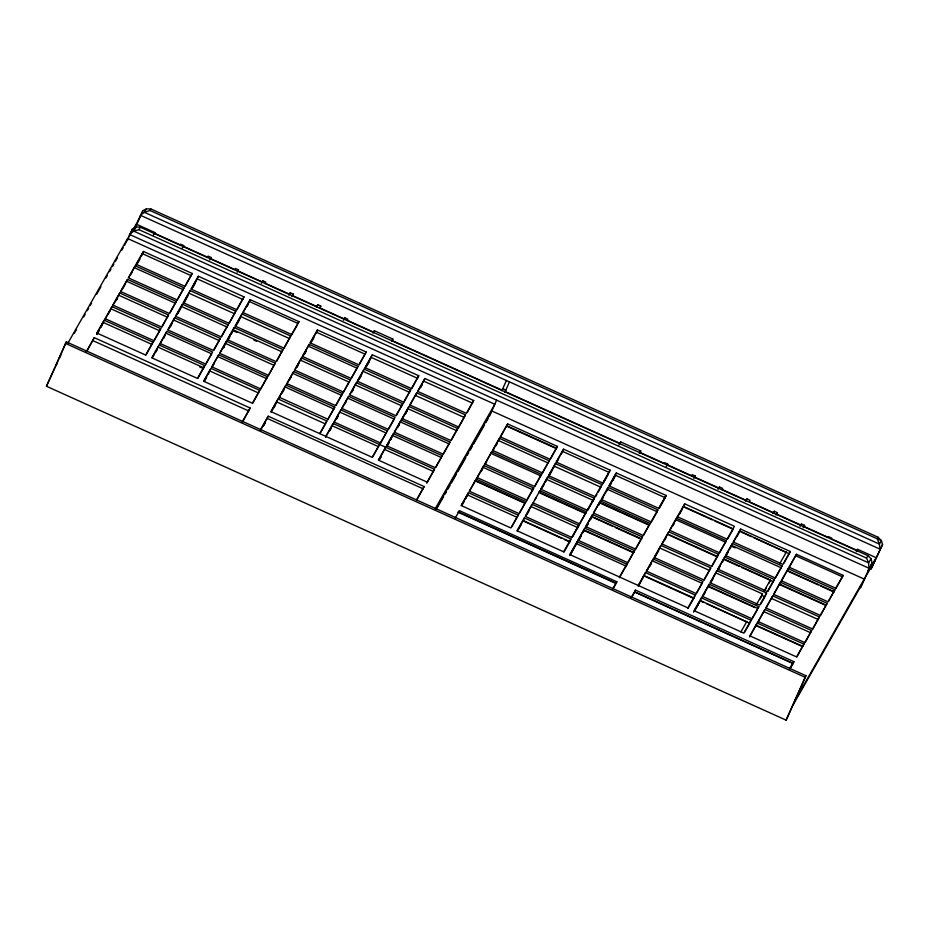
<?xml version="1.0" encoding="UTF-8"?>
<svg xmlns="http://www.w3.org/2000/svg" width="929" height="929" viewBox="0 0 929 929"><rect width="100%" height="100%" fill="white"/><g stroke="black" fill="none" stroke-linecap="round" stroke-linejoin="round"><path stroke-width="1.39" d="M619.538 577.025L626.854 564.193L626.018 566.063L576.433 543.674L569.779 555.333M665.152 497.712L666.07 495.436L616.31 472.977L608.959 485.855L658.719 508.314L666.07 495.436L659.079 508.186M66.331 341.849L46.45 386.255L786.062 720.126L786.944 718.581L805.942 675.708L66.331 341.849L55.694 366.049L57.133 363.541M55.159 367.269L46.45 386.255M124.625 245.221L132.51 228.975L136.238 226.943L140.291 227.21L867.93 555.67L871.019 558.631L872.122 562.835L860.44 587.662L872.122 562.835M127.389 240.53L128.713 237.545M129.247 236.326L132.51 228.975M135.344 227.733L142.938 210.616L146.399 208.874L150.858 208.967L878.16 537.276L881.4 540.655L882.55 544.475L871.158 568.85L867.86 570.22M86.734 351.534L94.27 337.668L250.156 408.028L242.62 421.905M101.238 326.938L102.724 323.582L100.738 327.078M96.581 334.115L104.234 320.191L153.006 342.209L146.016 354.959M110.992 308.834L111.991 306.605L160.763 328.622L159.765 330.852L110.992 308.834L104.803 319.692M116.752 299.753L117.635 297.768M112.56 306.094L119.736 293.007L168.509 315.024L162.018 326.903M120.48 292.124L127.494 279.42L176.266 301.437L169.937 312.945M128.922 277.33L135.239 265.822L184.023 287.839L177.009 300.555M141.614 255.568L143.438 251.457L192.21 273.474L185.231 286.213M132.87 230.253L136.342 224.179L154.818 232.517L154.481 233.26L180.272 244.908L180.598 244.153L183.675 245.546L183.35 246.29L207.597 257.24L208.096 256.125L211.173 257.507L210.674 258.634L234.932 269.573L235.42 268.458L238.498 269.851L238.01 270.966L262.257 281.917L262.756 280.79L265.833 282.184L265.334 283.299L289.581 294.249L290.243 292.751L293.32 294.145L292.658 295.643L316.917 306.582L317.741 304.724L320.819 306.106L319.994 307.975L344.241 318.914L344.74 317.799L347.818 319.193L347.318 320.308L373.702 332.222L374.364 330.736L392.839 339.073L392.177 340.56L502.101 390.18L506.398 380.484M156.177 351.731L157.28 349.246M152.182 357.746L159.161 344.996L204.798 365.596L197.807 378.347M163.934 338.144L164.805 336.147M159.904 344.113L166.918 331.398L212.555 351.998L205.681 364.052L160.043 343.451L166.918 331.398M168.184 329.69L174.675 317.811L220.301 338.411L213.821 350.291M175.244 317.3L182.421 304.213L228.058 324.813L221.566 336.693M188.099 295.317L183.768 303.365M183.524 302.877L190.178 290.626L235.815 311.227L229.161 323.478M191.235 289.36L198.365 276.261L244.002 296.862L236.86 309.961M208.41 374.12L209.292 372.134M203.799 381.494L210.964 368.372L259.737 390.389L252.583 403.511M211.696 367.489L218.71 354.773L267.482 376.791L260.468 389.506M219.976 353.066L226.467 341.187L275.239 363.204L268.063 376.291M231.228 334.335L232.877 330.608L236.837 332.396M227.036 340.676L234.213 327.589L282.997 349.606L276.505 361.486M239.45 319.692L240.332 317.706M235.316 326.253L241.97 314.002L290.742 336.019L284.088 348.27M247.184 306.349L248.507 303.365L246.522 306.86M249.332 301.507L250.168 299.637L298.941 321.655L298.116 323.524L249.332 301.507L242.69 313.166M260.352 430.533L268.249 416.204L424.135 486.564L416.924 499.686M270.989 412.046L278.061 398.982L326.845 421L325.963 422.985M282.973 391.875L283.856 389.89M278.944 397.844L285.958 385.14L334.742 407.157L327.728 419.862M286.701 384.258L293.715 371.542L342.487 393.559L336.159 405.067M294.981 369.835L301.472 357.955L350.245 379.973L343.068 393.048M302.204 357.073L309.218 344.357L357.99 366.374L350.988 379.09M315.755 333.72L317.416 329.992L366.189 352.01L359.209 364.737M330.155 430.266L331.305 427.654L329.307 431.149M325.487 437.443L333.139 423.519L434.482 469.273L426.829 483.196M333.72 423.02L340.897 409.933L387.3 430.882L380.124 443.969M341.64 409.05L348.654 396.335L395.057 417.284L388.183 429.337L341.779 408.388L348.654 396.335M349.908 394.628L356.399 382.748L402.803 403.697L396.311 415.577M356.98 382.237L364.156 369.161L410.56 390.099L403.383 403.186M365.202 367.896L372.343 354.797L418.747 375.746L411.605 388.845M372.552 457.231L379.543 444.468L372.215 457.323L270.873 411.582L278.061 398.982M378.718 460.006L385.709 447.255L378.37 460.11L427.143 482.128L434.482 469.273M390.912 439.405L391.783 437.42L390.412 439.835M386.441 446.373L393.455 433.657L442.227 455.674L435.91 467.182M398.216 426.806L399.54 423.821L397.484 427.445M394.198 432.775L401.212 420.071L449.984 442.088L442.97 454.792M405.973 413.219L407.134 410.606L405.067 414.218M401.781 419.56L408.969 406.472L457.742 428.49L451.25 440.369M410.061 405.137L416.715 392.886L465.487 414.903L458.148 428.362M417.771 391.62L424.913 378.521L473.685 400.538L467.206 412.476M489.502 416.192L496.609 400.155M509.475 381.877L505.179 391.573L620.049 443.423L620.711 441.925L640.72 450.96L640.058 452.458L664.305 463.397L664.641 462.654L667.719 464.047L667.394 464.79L691.64 475.741L692.128 474.614L695.217 476.008L694.718 477.123L718.965 488.073L719.464 486.959L722.541 488.34L722.042 489.467L746.289 500.406L746.951 498.919L750.028 500.313L749.378 501.799L773.625 512.75L774.287 511.252L777.364 512.645L776.702 514.132L800.949 525.082L801.448 523.968L804.526 525.349L804.026 526.476L828.273 537.415L828.61 536.672L831.687 538.065L831.362 538.808L857.142 550.444L857.641 549.329L876.117 557.667L868.487 571.045M459.425 510.671L458.763 512.169L616.182 583.226L616.844 581.74L459.425 510.671L455.303 517.906M466.126 497.909L468.437 492.695L518.196 515.154L511.891 526.72M469.342 491.441L476.194 479.097L525.953 501.555L519.102 513.9M481.628 470.724L482.627 468.495L480.56 472.106M476.937 478.214L483.939 465.51L533.711 487.969L526.697 500.685M484.16 465.464L491.696 451.912L541.456 474.371L534.605 486.715M492.265 451.413L499.43 438.349L549.19 460.807L542.037 473.871M500.174 437.478L507.664 423.926L557.423 446.396L549.933 459.936M564.437 539.598L569.605 541.944L570.929 538.959L524.362 517.929L523.039 520.914L561.848 538.437M525.617 516.222L532.108 504.342L578.848 525.442L577.699 528.055M539.041 492.614L539.865 490.744L586.431 511.774L579.591 524.107M545.741 481.385L547.622 477.158L594.363 498.258L593.201 500.87M546.844 479.341L547.344 478.226M553.057 468.785L555.356 463.594L601.922 484.613L600.831 487.098M561.267 454.386L562.15 452.4M555.925 463.095L563.578 449.171L610.156 470.19L602.491 484.114M572.194 537.241L578.686 525.361L571.811 537.415M587.697 510.056L594.188 498.176L579.557 523.828L532.991 502.798M625.867 566.887L627.017 564.275L577.083 541.735L575.934 544.8M577.257 541.816L570.952 554.032M577.826 540.852L584.84 528.148L634.6 550.607L627.586 563.322M583.145 532.445L584.016 530.459L632.475 552.325M585.584 527.266L592.597 514.55L642.357 537.008L635.343 549.724M590.449 519.845L592.76 514.631M593.503 513.296L600.343 500.963L650.103 523.422L643.263 535.766M598.706 505.132L599.693 502.903L598.311 505.306M607.206 489.386L608.089 487.388L657.848 509.858L656.966 511.844M606.451 491.546L607.45 489.304L657.209 511.774L651.02 522.621M609.308 485.751L616.31 472.977M635.494 590.147L634.67 592.017L793.076 663.527L793.9 661.657L635.494 590.147L631.372 597.382M644.006 575.968L693.766 598.427L695.252 595.083L645.492 572.612L638.525 585.99M646.236 571.73L653.25 559.026L703.009 581.484L696.135 593.538L646.375 571.08L653.25 559.026M654.341 557.679L660.995 545.428L710.766 567.898L704.101 580.149M661.576 544.928L668.752 531.841L718.512 554.299L712.02 566.179M669.658 530.587L676.486 518.277L726.246 540.736L719.418 553.045M677.369 516.733L727.128 539.192L734.479 526.313L684.719 503.855L683.396 506.839L712.206 519.845M699.096 603.072L701.418 597.858L751.062 620.27L749.738 623.254L706.563 603.757M707.294 588.487L708.177 586.501M708.339 586.129L709.164 584.26L758.819 606.683L757.994 608.541L708.339 586.129L702.15 596.975M715.272 574.401L716.921 570.673L766.576 593.085L765.473 595.57M722.356 562.3L724.666 557.075L774.321 579.499L767.83 591.378M730.113 548.702L731.274 546.101L735.153 547.855M725.41 556.204L732.412 543.511L782.067 565.924L775.065 578.616M783.948 563.113L790.289 551.512L740.634 529.1L736.987 536.648M746.661 621.861L700.257 600.471L693.603 612.13M710.43 582.553L715.922 572.914L762.5 593.933L761.838 595.419L764.915 596.813L760.793 604.047M768.933 583.319L770.42 579.963L723.842 558.944L717.664 569.791M786.213 552.36L739.809 530.958L733.144 542.641M749.587 636.946L757.228 623.045L803.91 644.122L796.931 656.849M757.797 622.546L764.973 609.459L811.656 630.536L805.164 642.415M766.077 608.123L772.731 595.861L819.413 616.937L812.759 629.188M773.474 594.99L780.488 582.274L827.158 603.351L820.144 616.055M781.219 581.391L788.222 568.711L834.904 589.776L828.587 601.26M788.442 568.664L796.443 554.288L843.126 575.365L842.139 577.594M786.062 720.126L805.942 675.708M871.158 568.85L882.55 544.475M142.938 210.616L133.625 229.591M59.386 358.083L60.826 355.563M68.003 342.975L127.598 238.509L494.797 404.254L435.202 508.732M74.366 333.325L76.515 329.551M83.703 316.963L85.131 314.443M87.291 310.669L88.719 308.149M90.159 305.629L91.599 303.121M96.616 294.307L100.924 286.759M105.952 277.945L107.392 275.425M109.541 271.651L110.981 269.131M112.421 266.611L113.849 264.091M115.289 261.583L117.437 257.797M121.745 250.249L123.185 247.729M146.399 208.874L144.425 212.335L140.302 215.226L879.914 549.097L879.426 544.115L877.278 538.808L149.987 210.5L144.425 212.335L879.426 544.115L881.4 540.655L878.753 539.459M136.238 226.943L133.822 231.158L129.41 234.398L869.021 568.269L868.603 562.846L866.536 558.108L138.897 229.649L133.822 231.158L868.603 562.846L871.019 558.631M138.897 229.649L140.291 227.21M149.987 210.5L150.858 208.967M85.991 352.184L94.27 337.668M104.234 320.191L96.906 333.046L145.679 355.064L153.006 342.209M111.991 306.605L105.116 318.659L153.889 340.676L160.763 328.622M119.736 293.007L112.862 305.06L161.634 327.078L168.509 315.024M127.494 279.42L120.619 291.474L169.392 313.491L176.266 301.437M135.239 265.822L128.365 277.876L177.149 299.893L184.023 287.839M143.438 251.457L136.122 264.289L184.894 286.306L192.21 273.474M135.797 265.357L142.451 253.698L191.223 275.716M96.744 334.068L98.741 330.573M108.252 313.979L110.319 310.356M115.324 301.588L117.379 297.977M123.069 288.002L125.136 284.379M131.012 273.997L132.394 271.57M137.643 262.547L139.629 259.052M153.424 234.944L154.818 232.517M97.255 333.929L99.252 330.434M137.806 262.826L139.803 259.342M182.293 247.973L183.675 245.546M153.587 341.709L159.08 332.059M159.161 344.996L151.833 357.839L197.471 378.44L204.798 365.596M174.675 317.811L167.801 329.865L213.426 350.454L220.301 338.411M182.421 304.213L175.546 316.266L221.183 336.867L228.058 324.813M190.178 290.626L183.303 302.68L228.94 323.269L235.815 311.227M198.365 276.261L191.06 289.082L236.686 309.682L244.002 296.862M152.507 357.328L153.842 354.994M155.166 352.672L157.164 349.165M170.251 326.393L172.318 322.769M177.485 313.63L180.923 307.604L178.054 313.363M183.71 302.796L187.855 295.538M192.733 286.968L196.716 279.989M170.309 326.962L171.679 324.546M192.744 287.618L195.392 282.973M209.791 259.946L211.173 257.507M237.116 272.278L238.498 269.851M205.541 364.714L211.046 355.064M210.964 368.372L203.625 381.227L252.398 403.244L259.737 390.389M218.71 354.773L211.835 366.827L260.608 388.845L267.482 376.791M226.467 341.187L219.592 353.241L268.365 375.258L275.239 363.204M234.213 327.589L227.338 339.642L276.122 361.66L282.997 349.606M241.97 314.002L235.095 326.056L283.868 348.073L290.742 336.019M250.168 299.637L242.852 312.458L291.625 334.475L298.941 321.655M212.753 366.142L214.123 363.727M223.424 347.353L224.795 344.949L223.471 347.922L224.353 346.389M228.069 339.039L232.877 330.608M204.647 380.936L206.633 377.441M228.476 339.155L229.846 336.751M235.56 326.741L239.008 320.691M261.363 283.229L262.756 280.79M288.861 295.19L290.243 292.751M291.938 296.583L293.32 294.145M291.462 335.183L297.443 324.685M241.877 422.544L250.156 408.028M316.348 307.151L317.741 304.724M319.425 308.544L320.819 306.106M260.654 429.5L268.249 416.204M285.958 385.14L279.083 397.194L327.867 419.211L334.742 407.157M293.715 371.542L286.84 383.596L335.613 405.613L342.487 393.559M301.472 357.955L294.598 370.009L343.37 392.026L350.245 379.973M309.218 344.357L302.343 356.411L351.116 378.428L357.99 366.374M317.416 329.992L310.1 342.824L358.873 364.842L366.189 352.01M310.437 342.72L316.417 332.234L365.202 354.251M262.93 426.423L264.997 422.811M271.721 411.024L276.377 402.861M278.793 398.541L280.163 396.126M281.545 393.71L283.6 390.099M289.128 380.495L291.195 376.884M296.885 366.909L298.941 363.285M304.131 354.112L306.198 350.477M311.122 341.872L313.77 337.215M263.836 425.412L265.218 423.009M273.892 407.796L275.216 405.474M297.106 367.106L298.476 364.691M304.189 354.681L306.268 351.046M311.784 341.361L313.781 337.866M343.347 320.238L344.74 317.799M372.982 333.163L374.364 330.736M319.657 433.599L326.845 421M320.493 432.798L325.522 423.972L276.749 401.955M325.812 436.375L333.139 423.519M340.897 409.933L334.022 421.987L380.425 442.936L387.3 430.882M356.399 382.748L349.525 394.802L395.928 415.751L402.803 403.697M364.156 369.161L357.282 381.204L403.685 402.152L410.56 390.099M372.343 354.797L365.027 367.617L411.431 388.566L418.747 375.746M336.31 418.886L338.377 415.275M344.752 404.092L346.122 401.676M351.464 392.166L353.519 388.543M358.536 379.752L361.996 373.69M366.049 366.665L370.694 358.524M336.53 419.084L337.901 416.68M352.033 391.899L353.415 389.495M359.128 379.473L361.195 375.839M366.723 366.154L369.37 361.509M391.69 341.106L392.839 339.073M388.043 429.999L394.221 419.153L347.818 398.204M393.455 433.657L386.58 445.711L435.353 467.728L442.227 455.674M401.212 420.071L394.337 432.124L443.11 454.142L449.984 442.088M408.969 406.472L402.094 418.526L450.867 440.543L465.487 414.903M416.715 392.886L409.84 404.939L458.612 426.957M424.913 378.521L417.597 391.341L466.37 413.359L473.685 400.538M386.975 445.85L389.042 442.239M379.218 459.541L381.215 456.046M402.315 419.049L403.697 416.633M420.291 387.614L422.265 384.153M379.392 459.82L381.389 456.325M387.033 446.431L389.088 442.808M420.616 387.544L421.94 385.233M416.54 499.872L424.135 486.564M501.602 390.726L502.763 388.694L505.84 390.075L504.679 392.108M435.817 509.15L491.824 410.966L864.237 579.081L795.305 699.92M437.094 508.082L443.551 496.748M444.991 494.228L446.431 491.72M447.859 489.2L450.019 485.426M451.459 482.906L456.476 474.092M457.916 471.572L465.812 457.73M467.252 455.21L468.68 452.69M470.12 450.182L472.28 446.396M473.709 443.888L484.485 425.006M485.913 422.486L488.073 418.712M468.437 492.695L461.121 505.515L510.88 527.974L518.196 515.154M476.194 479.097L469.319 491.151L519.079 513.609L525.953 501.555M483.939 465.51L477.065 477.564L526.836 500.023L533.711 487.969M491.696 451.912L484.822 463.966L534.581 486.424L541.456 474.371M499.43 438.349L492.579 450.379L542.339 472.838L549.19 460.807M507.664 423.926L500.313 436.804L550.073 459.274L557.423 446.396M461.469 505.422L467.45 494.925L517.209 517.395M461.632 505.376L464.291 500.708M465.626 498.374L466.95 496.051M492.463 451.32L493.833 448.916M495.203 446.512L497.259 442.912M462.131 504.9L464.128 501.405M485.263 464.361L486.633 461.957M495.761 445.955L497.143 443.539M524.362 517.929L517.047 530.761L563.613 551.78L570.929 538.959M532.108 504.342L525.233 516.396L571.974 537.496L578.848 525.442M533.014 503.088L539.865 490.744M547.622 477.158L540.736 489.211L587.488 510.311L594.363 498.258M555.356 463.594L548.493 475.613L595.071 496.643L601.922 484.613M563.578 449.171L556.227 462.05L602.805 483.08L610.156 470.19M517.221 531.04L523.201 520.542L569.941 541.642L563.961 552.14M534.918 499.848L536.288 497.433M540.434 490.245L546.624 479.399L593.201 500.417M548.714 475.822L554.218 466.172L600.958 487.272M548.9 475.741L551.64 470.922M518.719 528.984L521.378 524.316M527.045 514.387L529.112 510.764M541.862 488.399L543.929 484.787M549.62 474.812L551.687 471.189M556.599 462.572L558.596 459.065M618.969 444.979L620.711 441.925M595.454 496.91L596.836 494.507M598.206 492.091L600.273 488.48M603.327 483.022L607.996 474.847M577.083 541.735L569.779 554.555L687.936 607.903L695.252 595.083M584.84 528.148L577.966 540.202L627.725 562.66L634.6 550.607M592.597 514.55L585.723 526.604L635.482 549.062L642.357 537.008M600.343 500.963L593.468 513.017L643.228 535.476L650.103 523.422M608.089 487.388L601.226 499.419L650.985 521.877L657.848 509.858M579.208 538.89L581.275 535.278M582.646 532.863L584.016 530.459M586.269 526.511L588.336 522.888M590.403 519.276L591.773 516.861L612.722 526.325M601.26 500.15L607.45 489.304M609.494 485.809L615.486 475.288L612.838 480.607M579.266 539.47L581.322 535.847M587.012 525.872L588.394 523.468M601.829 499.895L603.211 497.479M610.167 485.286L611.503 482.941M639.338 453.398L640.72 450.96M666.337 466.474L667.719 464.047M612.722 588.963L616.844 581.74M613.442 588.045L616.182 583.226M619.376 577.722L627.017 564.275M659.253 508.268L665.245 497.747L615.323 475.207M693.824 478.435L695.217 476.008M638.177 585.433L645.492 572.612M660.995 545.428L654.121 557.481L703.88 579.94L710.766 567.898M668.752 531.841L661.878 543.895L711.637 566.353L718.512 554.299M684.719 503.855L669.635 530.296L719.394 552.755L726.246 540.736M631.232 598.044L634.716 591.924L792.751 663.248L789.94 668.172M638.188 586.094L644.169 575.597L693.928 598.055L687.948 608.553M646.596 571.277L647.966 568.862M649.336 566.458L651.403 562.835M672.596 525.698L673.966 523.282M677.543 517L683.558 506.468L733.318 528.926L727.314 539.459M649.557 566.655L650.939 564.24M654.562 557.876L658.684 550.653M664.374 540.678L666.441 537.055M672.817 525.872L674.199 523.468M679.726 513.76L681.735 510.242M718.071 489.386L719.464 486.959M745.569 501.346L746.951 498.919M695.995 594.2L702.185 583.354L652.425 560.884M701.418 597.858L694.102 610.678L743.746 633.09L751.062 620.27M709.164 584.26L702.289 596.313L751.944 618.726L758.819 606.683M716.921 570.673L710.046 582.727L759.701 605.139L766.576 593.085M724.666 557.075L717.792 569.129L767.447 591.541L774.321 579.499M732.412 543.511L725.549 555.542L775.204 577.954L782.067 565.924M740.634 529.1L733.283 541.979L782.938 564.391L790.289 551.512M694.776 610.167L700.094 600.842L703.973 602.596M711.138 581.635L713.205 578.012M695.113 610.074L698.434 604.245M703.416 595.512L705.483 591.901M711.173 581.914L713.228 578.302M718.233 569.535L720.3 565.912M725.99 555.937L728.046 552.325M772.893 513.691L774.287 511.252M775.97 515.072L777.364 512.645M800.055 526.395L801.448 523.968M740.843 631.987L746.835 621.489M756.311 604.779L762.5 593.933M764.23 590.821L770.42 579.963M779.721 563.671L786.387 551.977M759.806 599.321L761.176 596.917M764.811 590.554L766.181 588.15M803.132 527.788L804.526 525.349M751.805 619.388L757.309 609.749M744.419 632.579L749.076 624.416M757.228 623.045L749.912 635.877L796.594 656.942L811.656 630.536M764.973 609.459L758.099 621.513L804.781 642.578M772.731 595.861L765.856 607.914L812.538 628.991L819.413 616.937M780.488 582.274L773.613 594.328L820.284 615.393L827.158 603.351M788.222 568.711L781.359 580.73L828.041 601.806L834.904 589.776M796.443 554.288L789.093 567.166L835.775 588.243L843.126 575.365M856.259 551.756L857.641 549.329M789.778 668.892L793.9 661.657M790.324 668.346L793.076 663.527M835.786 588.556L842.464 576.851L795.781 555.774M877.278 538.808L878.16 537.276M866.536 558.108L867.93 555.67M867.163 574.029L874.793 560.651M792.994 705.134L861.926 584.306M197.215 278.874L242.852 299.475M371.194 357.398L417.597 378.347M423.752 381.134L472.524 403.151M506.839 425.796L556.599 448.254M506.665 426.167L555.124 448.033M562.591 451.413L609.157 472.431M739.647 531.33L751.282 536.59M753.872 537.752L789.29 553.742M714.819 521.018L733.155 529.298M134.415 267.691L183.199 289.709M308.393 346.227L357.166 368.244M363.158 371.391L409.561 392.34M189.017 293.227L234.654 313.828M240.82 316.615L289.593 338.632M415.565 395.487L464.337 417.504M675.847 519.741L725.607 542.199M731.587 545.381L781.231 567.793M787.397 570.569L834.079 591.645M498.455 440.555L548.215 463.025M786.782 570.708L818.217 584.898M820.83 586.083L833.928 591.994M126.669 281.278L175.442 303.295M181.434 306.454L227.071 327.054M233.225 329.83L281.998 351.847M300.473 360.185L349.246 382.202M355.412 384.989L401.816 405.927M407.97 408.714L456.743 430.731M253.965 340.13L256.601 341.315M491.035 453.41L540.794 475.869M599.693 502.45L649.452 524.908M601.005 503.495L649.452 525.361M779.652 584.132L826.334 605.209M667.765 534.07L717.525 556.541M723.679 559.316L739.205 566.33M741.795 567.491L773.334 581.728M779.036 584.306L824.859 604.988M668.903 535.034L717.362 556.912M292.89 373.412L341.663 395.429M400.387 421.929L449.16 443.946M118.749 295.248L167.522 317.265M173.677 320.041L219.314 340.641M225.468 343.428L274.252 365.445M539.203 492.242L585.781 513.261M483.115 467.368L532.874 489.827M540.33 493.194L584.318 513.052M591.773 516.419L641.533 538.878M615.346 527.509L641.533 539.331M659.845 548.04L709.605 570.499M771.569 598.473L818.252 619.55M166.094 333.267L211.731 353.868M217.885 356.643L266.658 378.66M285.133 386.998L333.906 409.015M392.63 435.527L441.403 457.544M339.909 412.174L386.313 433.111M475.532 480.595L525.291 503.053M475.369 480.967L523.817 502.833M584.016 530.006L633.775 552.465M531.121 506.572L577.687 527.602M709.466 587.082L754.743 607.52M763.986 611.7L810.669 632.765M103.247 322.433L152.019 344.45M158.174 347.225L203.811 367.826M332.152 425.761L378.556 446.71M384.711 449.485L433.483 471.502M209.803 370.985L258.576 393.002M199.549 366.839L203.463 368.604M756.229 625.287L802.911 646.363M755.602 625.449L801.437 646.143M267.25 418.433L423.136 488.805M92.946 340.653L248.833 411.013M457.834 512.076L614.928 582.982M65.448 343.382L805.06 677.253"/></g></svg>
